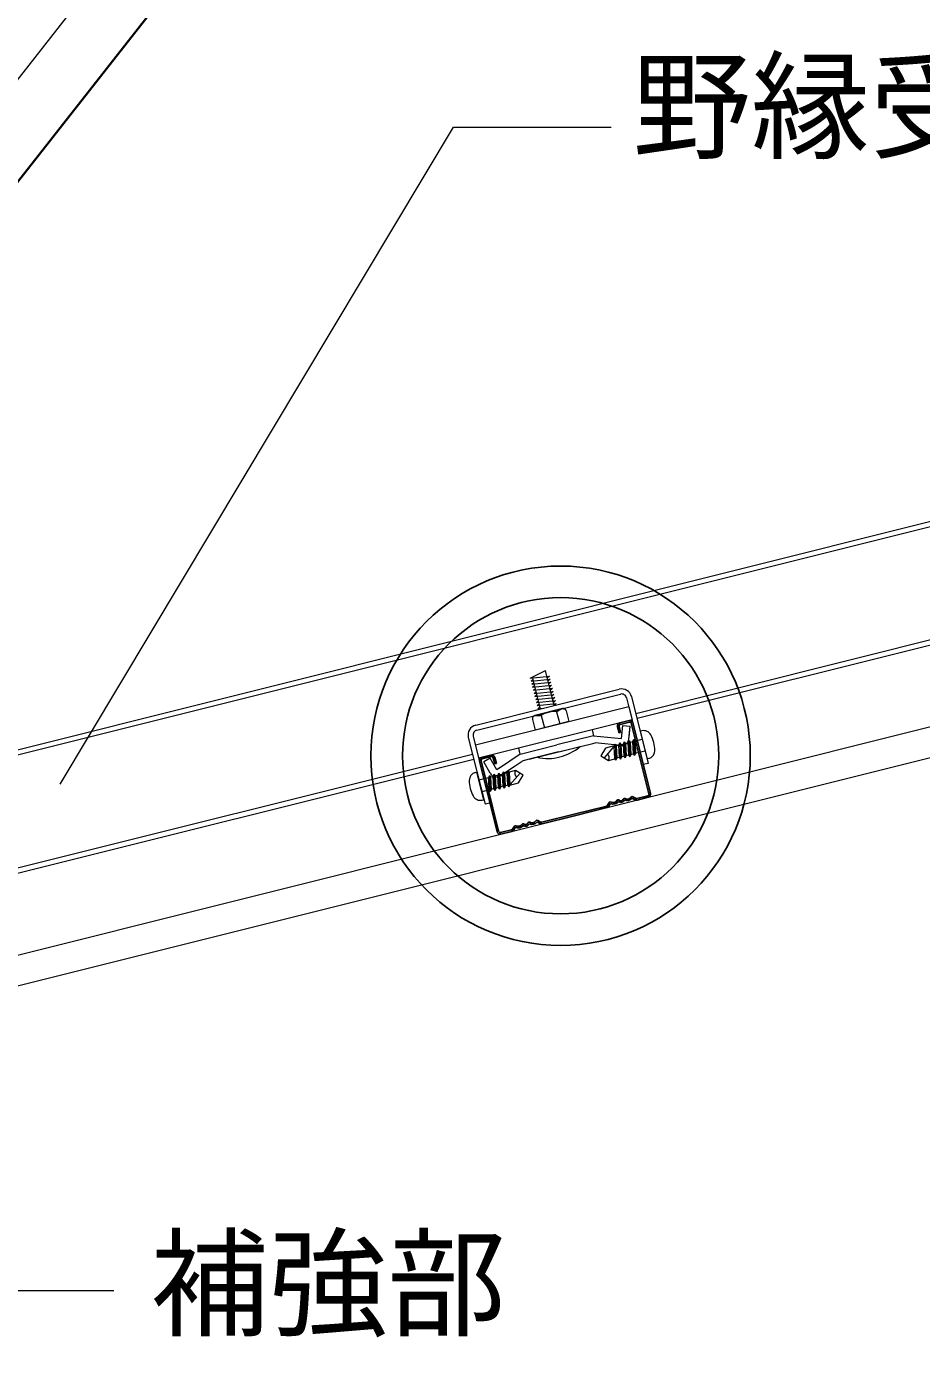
# Model space of a CAD drawing. Units: millimetres, scale not verified. Extents: x -2895 to 2955, y -2104 to 2057.
# Drawn here: x 1700.8 to 1983.9, y 514.3 to 935.2 of the extents above; entities that cross this region are included whole.
import ezdxf
from ezdxf.enums import TextEntityAlignment as Align

# ---------------------------------------------------------------- set-up
doc = ezdxf.new("R2010")
doc.units = ezdxf.units.MM
doc.header["$LTSCALE"] = 15
doc.linetypes.add('CHAIN1', pattern=[8, 5, -1, 1, -1])
for name, color, linetype, lineweight in [('3-0_中心線', 4, 'CHAIN1', 9), ('3-2_野縁受け', 3, 'Continuous', 18), ('3-3_野縁', 2, 'Continuous', 25), ('3-6_文字', 7, 'Continuous', 18), ('3-7_ブレース', 6, 'Continuous', 35), ('3-8_パネル', 7, 'Continuous', 18), ('3-A_クリップ', 7, 'Continuous', 18), ('3-B_ビス', 7, 'Continuous', 18)]:
    doc.layers.add(name, color=color, linetype=linetype, lineweight=lineweight)
doc.styles.add('ＭＳ ゴシック', font='')
doc.styles.get('ＭＳ ゴシック').set_extended_font_data('MS Gothic')

msp = doc.modelspace()

# ---------------------------------------------------------------- linework, layer by layer
at = {"layer": '3-0_中心線'}
msp.add_line((1948.99, 1238.29), (1460.45, 615.89), dxfattribs=at)
at = {"layer": '3-2_野縁受け'}
for p, q in [((1420.73, 637.22), (2291.63, 854.94)), ((1421.12, 635.67), (2292.02, 853.39)), ((2137.42, 778.87), (1893.53, 717.9)), ((2137.81, 777.32), (1893.92, 716.35)), ((1841.92, 705), (1599.58, 644.41)), ((1842.31, 703.44), (1599.97, 642.86))]:
    msp.add_line(p, q, dxfattribs=at)
at = {"layer": '3-3_野縁'}
for p, q in [((1888.49, 714.99), (1891.4, 715.72)), ((1888.24, 711.84), (1887.76, 713.78)), ((1888.73, 711.96), (1888.24, 713.9)), ((1888.73, 711.96), (1888.24, 711.84)), ((1888.61, 714.5), (1891.52, 715.23)), ((1897.69, 692.6), (1892.12, 714.87)), ((1892.61, 714.99), (1898.18, 692.72)), ((1844.1, 702.86), (1849.67, 680.59)), ((1850.15, 680.71), (1844.59, 702.98)), ((1847.74, 704.8), (1844.83, 704.08)), ((1847.86, 704.32), (1844.95, 703.59)), ((1848.95, 702.01), (1848.47, 703.95)), ((1849.44, 702.14), (1848.95, 704.08)), ((1848.95, 702.01), (1849.44, 702.14)), ((1892.37, 691.22), (1893.22, 690.71)), ((1892.37, 691.22), (1893.22, 690.71)), ((1892.62, 691.65), (1893.48, 691.14)), ((1893.48, 691.14), (1892.62, 691.65)), ((1897.34, 691.95), (1893.86, 691.08)), ((1897.34, 691.95), (1893.86, 691.08)), ((1893.98, 690.59), (1897.46, 691.46)), ((1893.98, 690.59), (1897.46, 691.46)), ((1863.78, 683.56), (1874.05, 686.13)), ((1884.33, 688.7), (1874.05, 686.13)), ((1884.45, 688.21), (1874.18, 685.64)), ((1885.15, 689.78), (1884.63, 688.92)), ((1885.58, 689.52), (1885.06, 688.67)), ((1855.07, 682.26), (1854.56, 681.4)), ((1854.56, 681.4), (1855.07, 682.26)), ((1855.5, 682), (1854.99, 681.15)), ((1855.5, 682), (1854.99, 681.15)), ((1862.29, 683.7), (1863.15, 683.19)), ((1862.55, 684.13), (1863.41, 683.62)), ((1863.91, 683.08), (1874.18, 685.64)), ((1850.77, 680.31), (1854.25, 681.18)), ((1850.77, 680.31), (1854.25, 681.18)), ((1854.37, 680.69), (1850.89, 679.82)), ((1854.37, 680.69), (1850.89, 679.82))]:
    msp.add_line(p, q, dxfattribs=at)
for centre, radius, start, end in [((1891.64, 714.75), 1, 14.0333, 104.0332), ((1888.73, 714.02), 1, 104.0332, 194.0333), ((1888.73, 714.02), 0.5, 104.0332, 194.0333), ((1891.64, 714.75), 0.5, 14.0333, 104.0332), ((1845.07, 703.11), 1, 104.0392, 194.0393), ((1845.07, 703.11), 0.5, 104.0392, 194.0393), ((1847.98, 703.83), 1, 14.0392, 104.0392), ((1847.98, 703.83), 0.5, 14.0392, 104.0392), ((1886.47, 691.1), 1.31, 240.4334, 327.6391), ((1888, 690.13), 0.5, 50.9061, 157.1664), ((1888, 690.13), 0.5, 50.9061, 147.6391), ((1888.79, 691.1), 1.25, 230.9061, 337.1664), ((1888.79, 691.1), 0.75, 230.9061, 337.1664), ((1889.94, 690.61), 0.5, 60.4334, 157.1664), ((1890.84, 692.19), 1.81, 240.4334, 327.6391), ((1890.84, 692.19), 1.31, 240.4334, 327.6391), ((1892.37, 691.22), 0.5, 59.0362, 147.6391), ((1893.74, 691.56), 1, 239.0363, 284.0362), ((1893.74, 691.56), 1, 239.0362, 284.0362), ((1893.74, 691.56), 0.5, 239.0363, 284.0362), ((1893.74, 691.56), 0.5, 239.0363, 284.0363), ((1897.22, 692.43), 0.5, 284.0362, 16.5602), ((1897.22, 692.43), 0.5, 284.0362, 16.5602), ((1897.22, 692.43), 1, 284.0362, 16.5602), ((1897.22, 692.43), 1, 284.0362, 16.5602), ((1884.2, 689.18), 0.5, 284.0362, 329.0362), ((1884.2, 689.18), 1, 284.0362, 329.0362), ((1885.58, 689.52), 0.5, 60.4334, 149.0363), ((1886.47, 691.1), 1.81, 240.4334, 327.6391), ((1855.5, 682), 0.5, 60.4334, 149.0362), ((1856.39, 683.58), 1.81, 240.4334, 327.6391), ((1856.39, 683.58), 1.31, 240.4334, 327.6391), ((1857.93, 682.61), 0.5, 50.9061, 147.6391), ((1858.71, 683.58), 1.25, 230.9061, 337.1663), ((1858.71, 683.58), 0.75, 230.9061, 337.1663), ((1859.87, 683.1), 0.5, 60.4334, 157.1663), ((1859.87, 683.1), 0.5, 50.9061, 157.1663), ((1860.76, 684.67), 1.81, 240.4334, 327.6391), ((1860.76, 684.67), 1.31, 240.4334, 327.6391), ((1862.29, 683.7), 0.5, 59.0362, 147.6391), ((1863.66, 684.05), 1, 239.0362, 284.0362), ((1863.66, 684.05), 0.5, 239.0362, 284.0362), ((1850.65, 680.79), 1, 191.5122, 284.0363), ((1850.65, 680.79), 1, 191.5122, 284.0362), ((1850.65, 680.79), 0.5, 191.5122, 284.0363), ((1850.65, 680.79), 0.5, 191.5122, 284.0362), ((1854.13, 681.66), 0.5, 284.0362, 329.0362), ((1854.13, 681.66), 0.5, 284.0362, 329.0362), ((1854.13, 681.66), 1, 284.0362, 329.0362), ((1854.13, 681.66), 1, 284.0362, 329.0362)]:
    msp.add_arc(centre, radius, start, end, dxfattribs=at)
at = {"layer": '3-6_文字'}
for p, q in [((1711.49, 695.6), (1835.92, 903.42)), ((1835.92, 903.42), (1885.73, 903.42)), ((1650.14, 535.43), (1728.43, 535.43))]:
    msp.add_line(p, q, dxfattribs=at)
at = {"layer": '3-6_文字', "color": 2, "lineweight": 25}
for radius in [60, 50]:
    msp.add_circle((1869.75, 704.6), radius, dxfattribs=at)
at = {"layer": '3-7_ブレース'}
msp.add_line((1974.41, 1238.29), (1522.6, 662.69), dxfattribs=at)
at = {"layer": '3-8_パネル'}
for p, q in [((257.29, 281.42), (2617.87, 871.57)), ((259.59, 272.2), (2620.17, 862.35))]:
    msp.add_line(p, q, dxfattribs=at)
at = {"layer": '3-A_クリップ'}
for p, q in [((1860.17, 729.18), (1865, 731.52)), ((1860.41, 728.21), (1866.44, 728.85)), ((1860.41, 728.21), (1861.04, 728.77)), ((1863.38, 719.41), (1860.86, 729.51)), ((1866.44, 728.85), (1865.8, 728.28)), ((1842.89, 714.29), (1888.3, 725.64)), ((1843.28, 712.74), (1888.69, 724.09)), ((1860.65, 727.24), (1866.68, 727.88)), ((1860.65, 727.24), (1861.29, 727.8)), ((1860.9, 726.27), (1866.92, 726.91)), ((1860.9, 726.27), (1861.53, 726.83)), ((1861.14, 725.3), (1867.16, 725.94)), ((1861.14, 725.3), (1861.77, 725.86)), ((1861.38, 724.33), (1867.41, 724.97)), ((1861.38, 724.33), (1862.01, 724.89)), ((1861.62, 723.36), (1867.65, 724)), ((1861.62, 723.36), (1862.26, 723.92)), ((1866.68, 727.88), (1866.05, 727.31)), ((1866.92, 726.91), (1866.29, 726.34)), ((1867.16, 725.94), (1866.53, 725.37)), ((1867.41, 724.97), (1866.77, 724.4)), ((1867.65, 724), (1867.02, 723.43)), ((1891.3, 720.11), (1842.79, 707.98)), ((1861.87, 722.39), (1867.89, 723.03)), ((1861.87, 722.39), (1862.5, 722.95)), ((1862.11, 721.42), (1868.13, 722.06)), ((1862.11, 721.42), (1862.74, 721.98)), ((1862.35, 720.45), (1868.38, 721.09)), ((1862.35, 720.45), (1862.98, 721.01)), ((1862.59, 719.48), (1863.23, 720.04)), ((1867.89, 723.03), (1867.26, 722.46)), ((1868.13, 722.06), (1867.5, 721.49)), ((1868.38, 721.09), (1867.75, 720.52)), ((1890.63, 722.93), (1895.91, 701.78)), ((1891.3, 720.11), (1892.34, 715.93)), ((1892.18, 723.31), (1897.46, 702.16)), ((1892.34, 715.93), (1843.83, 703.81)), ((1860.86, 716.1), (1861.71, 712.71)), ((1861.31, 717.08), (1860.91, 716.74)), ((1861.31, 717.08), (1860.91, 716.74)), ((1870.32, 719.5), (1861.59, 717.32)), ((1861.95, 717.32), (1863.65, 717.32)), ((1861.95, 717.32), (1863.65, 717.32)), ((1862.59, 719.48), (1864.41, 719.67)), ((1863.89, 717.49), (1863.65, 717.32)), ((1863.89, 717.49), (1863.65, 717.32)), ((1863.65, 717.32), (1864.62, 713.44)), ((1869.99, 719.32), (1868.5, 718.53)), ((1869.99, 719.32), (1868.5, 718.53)), ((1868.5, 718.53), (1868.5, 718.51)), ((1868.5, 718.51), (1869.47, 714.65)), ((1870.68, 719.42), (1871.19, 719.3)), ((1870.68, 719.42), (1871.19, 719.3)), ((1871.53, 718.77), (1872.38, 715.38)), ((1872.38, 715.38), (1861.71, 712.71)), ((1879.72, 712.78), (1880.18, 710.95)), ((1889.03, 710.02), (1889.47, 714.2)), ((1889.03, 710.02), (1889.47, 714.2)), ((1889.47, 714.2), (1891.76, 713.96)), ((1889.47, 714.2), (1891.76, 713.96)), ((1891.33, 709.89), (1891.76, 713.96)), ((1891.39, 710.48), (1891.76, 713.96)), ((1840.56, 710.41), (1845.85, 689.26)), ((1842.12, 710.8), (1847.4, 689.65)), ((1856.91, 705.13), (1868.55, 708.04)), ((1856.91, 705.13), (1868.55, 708.04)), ((1856.91, 705.13), (1868.55, 708.04)), ((1862.31, 704.11), (1875.9, 707.5)), ((1880.18, 710.95), (1868.55, 708.04)), ((1869.1, 705.81), (1879.98, 708.52)), ((1879.98, 708.52), (1880.64, 708.69)), ((1880.18, 710.95), (1889.03, 710.02)), ((1888.79, 707.84), (1880.64, 708.69)), ((1847.5, 703.82), (1845.49, 702.7)), ((1849.54, 700.15), (1847.5, 703.82)), ((1856.91, 705.13), (1850.38, 700.72)), ((1854.71, 700.99), (1857.57, 702.92)), ((1856.44, 706.96), (1856.9, 705.12)), ((1859.42, 703.39), (1857.57, 702.92)), ((1869.1, 705.81), (1858.23, 703.09)), ((1859.9, 703.5), (1858.23, 703.09)), ((1869.1, 705.81), (1859.67, 703.45)), ((1869.1, 705.81), (1860.23, 703.59)), ((1847.47, 699.12), (1845.49, 702.7)), ((1850.64, 700.89), (1849.54, 700.15)), ((1850.78, 698.34), (1855.36, 701.43)), ((1897.46, 702.16), (1895.91, 701.78)), ((1847.4, 689.65), (1845.85, 689.26))]:
    msp.add_line(p, q, dxfattribs=at)
for points in [[(1860.17, 729.18), (1866.19, 729.82), (1865.56, 729.25)], [(1867.75, 720.51), (1865.22, 730.6), (1865, 731.52)]]:
    msp.add_lwpolyline(points, dxfattribs=at)
for centre, radius, start, end in [((1889.07, 722.54), 3.2, 14.0338, 104.0362), ((1889.07, 722.54), 1.6, 14.0338, 104.0362), ((1861.83, 716.35), 1, 104.0362, 194.0362), ((1861.96, 716.32), 1, 90.176, 130.3016), ((1861.96, 716.32), 1, 90.176, 130.3016), ((1867.53, 712.1), 6.5, 81.4164, 124.0181), ((1867.53, 712.1), 6.5, 81.4164, 124.0181), ((1870.46, 718.44), 1, 77.4342, 118.0942), ((1870.46, 718.44), 1, 77.4342, 118.0942), ((1870.56, 718.53), 1, 14.0362, 104.0362), ((1843.67, 711.19), 3.2, 104.0362, 194.0375), ((1843.67, 711.19), 1.6, 104.0362, 194.0375), ((1865.71, 719.39), 15.65, 257.4712, 310.6013), ((1889.04, 710.13), 2.3, 254.0363, 354.0363), ((1849.49, 700.24), 2.3, 209.0362, 309.0362)]:
    msp.add_arc(centre, radius, start, end, dxfattribs=at)
at = {"layer": '3-B_ビス'}
for p, q in [((1895.43, 712.47), (1894.94, 712.35)), ((1894.94, 712.35), (1897.12, 703.62)), ((1886.63, 707.57), (1883.48, 703.99)), ((1886.7, 707.71), (1883.93, 707.02)), ((1886.97, 708.3), (1886.63, 707.57)), ((1886.63, 707.57), (1886.81, 703.75)), ((1886.97, 708.3), (1887.21, 703.2)), ((1886.97, 708.3), (1887.37, 707.75)), ((1887.37, 707.75), (1888.1, 707.93)), ((1887.37, 707.75), (1887.55, 703.93)), ((1888.44, 708.66), (1888.1, 707.93)), ((1888.1, 707.93), (1888.28, 704.11)), ((1888.44, 708.66), (1888.68, 703.57)), ((1888.44, 708.66), (1888.84, 708.12)), ((1888.84, 708.12), (1889.57, 708.3)), ((1888.84, 708.12), (1889.02, 704.3)), ((1889.91, 709.03), (1889.57, 708.3)), ((1889.57, 708.3), (1889.75, 704.48)), ((1889.91, 709.03), (1890.15, 703.94)), ((1889.91, 709.03), (1890.31, 708.49)), ((1890.31, 708.49), (1891.04, 708.67)), ((1890.31, 708.49), (1890.49, 704.67)), ((1891.38, 709.4), (1891.04, 708.67)), ((1891.04, 708.67), (1891.22, 704.85)), ((1891.38, 709.4), (1891.62, 704.3)), ((1891.38, 709.4), (1891.78, 708.85)), ((1891.78, 708.85), (1892.7, 709.08)), ((1891.78, 708.85), (1891.96, 705.03)), ((1892.64, 709.32), (1892.51, 709.04)), ((1892.51, 709.04), (1892.69, 705.22)), ((1892.86, 709.79), (1892.65, 709.34)), ((1892.71, 709.1), (1895.58, 709.82)), ((1892.86, 709.79), (1892.94, 708.22)), ((1892.86, 709.79), (1893.26, 709.24)), ((1892.92, 708.2), (1893.09, 704.67)), ((1893.26, 709.24), (1893.4, 706.37)), ((1895.57, 709.81), (1895.57, 709.81)), ((1883.93, 707.02), (1882.48, 704.59)), ((1882.48, 704.59), (1884.9, 703.14)), ((1884.9, 703.14), (1886.89, 703.64)), ((1886.81, 703.75), (1887.21, 703.2)), ((1887.55, 703.93), (1887.21, 703.2)), ((1887.55, 703.93), (1888.28, 704.11)), ((1888.28, 704.11), (1888.68, 703.57)), ((1889.02, 704.3), (1888.68, 703.57)), ((1889.02, 704.3), (1889.75, 704.48)), ((1889.75, 704.48), (1890.15, 703.94)), ((1890.49, 704.67), (1890.15, 703.94)), ((1890.49, 704.67), (1891.22, 704.85)), ((1891.22, 704.85), (1891.62, 704.3)), ((1891.96, 705.03), (1891.62, 704.3)), ((1891.96, 705.03), (1892.69, 705.22)), ((1892.69, 705.22), (1893.09, 704.67)), ((1893.43, 705.4), (1893.09, 704.67)), ((1893.62, 705.47), (1896.49, 706.18)), ((1896.48, 706.17), (1896.51, 706.18)), ((1897.61, 703.74), (1897.12, 703.62)), ((1842.8, 699.32), (1843.29, 699.44)), ((1845.47, 690.71), (1843.29, 699.44)), ((1848.45, 698.02), (1848.79, 698.75)), ((1849.19, 698.21), (1848.79, 698.75)), ((1849.03, 693.66), (1848.79, 698.75)), ((1849.92, 698.39), (1850.26, 699.12)), ((1850.66, 698.57), (1850.26, 699.12)), ((1850.5, 694.02), (1850.26, 699.12)), ((1851.39, 698.76), (1850.66, 698.57)), ((1851.39, 698.76), (1851.73, 699.49)), ((1851.57, 694.94), (1851.39, 698.76)), ((1852.13, 698.94), (1851.73, 699.49)), ((1851.97, 694.39), (1851.73, 699.49)), ((1852.86, 699.12), (1852.13, 698.94)), ((1852.31, 695.12), (1852.13, 698.94)), ((1852.86, 699.12), (1853.2, 699.85)), ((1853.04, 695.3), (1852.86, 699.12)), ((1853.6, 699.31), (1853.2, 699.85)), ((1853.44, 694.76), (1853.2, 699.85)), ((1855.51, 699.92), (1853.52, 699.42)), ((1853.78, 695.49), (1853.6, 699.31)), ((1853.78, 695.49), (1856.93, 699.06)), ((1857.93, 698.46), (1855.51, 699.92)), ((1843.93, 696.89), (1843.9, 696.88)), ((1846.79, 697.59), (1843.92, 696.87)), ((1846.98, 697.65), (1847.32, 698.38)), ((1847.15, 693.81), (1847.01, 696.69)), ((1847.72, 697.84), (1847.32, 698.38)), ((1847.49, 694.85), (1847.32, 698.38)), ((1847.55, 693.27), (1847.47, 694.83)), ((1848.45, 698.02), (1847.72, 697.84)), ((1847.9, 694.02), (1847.72, 697.84)), ((1848.63, 694.2), (1848.45, 698.02)), ((1849.92, 698.39), (1849.19, 698.21)), ((1849.37, 694.39), (1849.19, 698.21)), ((1850.1, 694.57), (1849.37, 694.39)), ((1850.1, 694.57), (1849.92, 698.39)), ((1850.5, 694.02), (1850.1, 694.57)), ((1850.5, 694.02), (1850.84, 694.75)), ((1850.84, 694.75), (1850.66, 698.57)), ((1851.57, 694.94), (1850.84, 694.75)), ((1851.97, 694.39), (1851.57, 694.94)), ((1851.97, 694.39), (1852.31, 695.12)), ((1853.04, 695.3), (1852.31, 695.12)), ((1853.44, 694.76), (1853.04, 695.3)), ((1853.44, 694.76), (1853.78, 695.49)), ((1853.71, 695.34), (1856.48, 696.03)), ((1856.48, 696.03), (1857.93, 698.46)), ((1847.7, 693.95), (1844.83, 693.23)), ((1844.84, 693.25), (1844.84, 693.25)), ((1844.98, 690.58), (1845.47, 690.71)), ((1847.55, 693.27), (1847.15, 693.81)), ((1847.55, 693.27), (1847.76, 693.71)), ((1848.63, 694.2), (1847.71, 693.97)), ((1847.77, 693.73), (1847.9, 694.02)), ((1849.03, 693.66), (1848.63, 694.2)), ((1849.03, 693.66), (1849.37, 694.39))]:
    msp.add_line(p, q, dxfattribs=at)
for points in [[(1893.39, 706.35), (1893.44, 705.41), (1893.62, 705.45)], [(1847.02, 696.7), (1846.97, 697.65), (1846.79, 697.6)]]:
    msp.add_lwpolyline(points, dxfattribs=at)
for centre, radius, start, end in [((1896.05, 709.98), 2.56, 27.9311, 104.035), ((1888.93, 706.21), 10.62, 14.035, 27.9311), ((1888.93, 706.21), 10.62, 0.139, 14.035), ((1883.48, 703.99), 1.66, 329.035, 48.5875), ((1896.99, 706.23), 2.56, 284.035, 0.139), ((1843.42, 696.83), 2.56, 104.0362, 180.1402), ((1856.93, 699.06), 1.66, 149.0362, 228.5887), ((1851.48, 696.85), 10.62, 180.1402, 194.0363), ((1851.48, 696.85), 10.62, 194.0362, 207.9323), ((1844.36, 693.07), 2.56, 207.9323, 284.0362)]:
    msp.add_arc(centre, radius, start, end, dxfattribs=at)

# ---------------------------------------------------------------- texts
at = {"layer": '3-6_文字', "style": 'ＭＳ ゴシック'}
for s, p in [('野縁受け：CC-25', (1892.51, 888.06)), ('補強部', (1740, 515.75))]:
    msp.add_text(s, height=27.49, dxfattribs=at).set_placement(p, align=Align.BOTTOM_LEFT)

doc.saveas('drawing.dxf')
